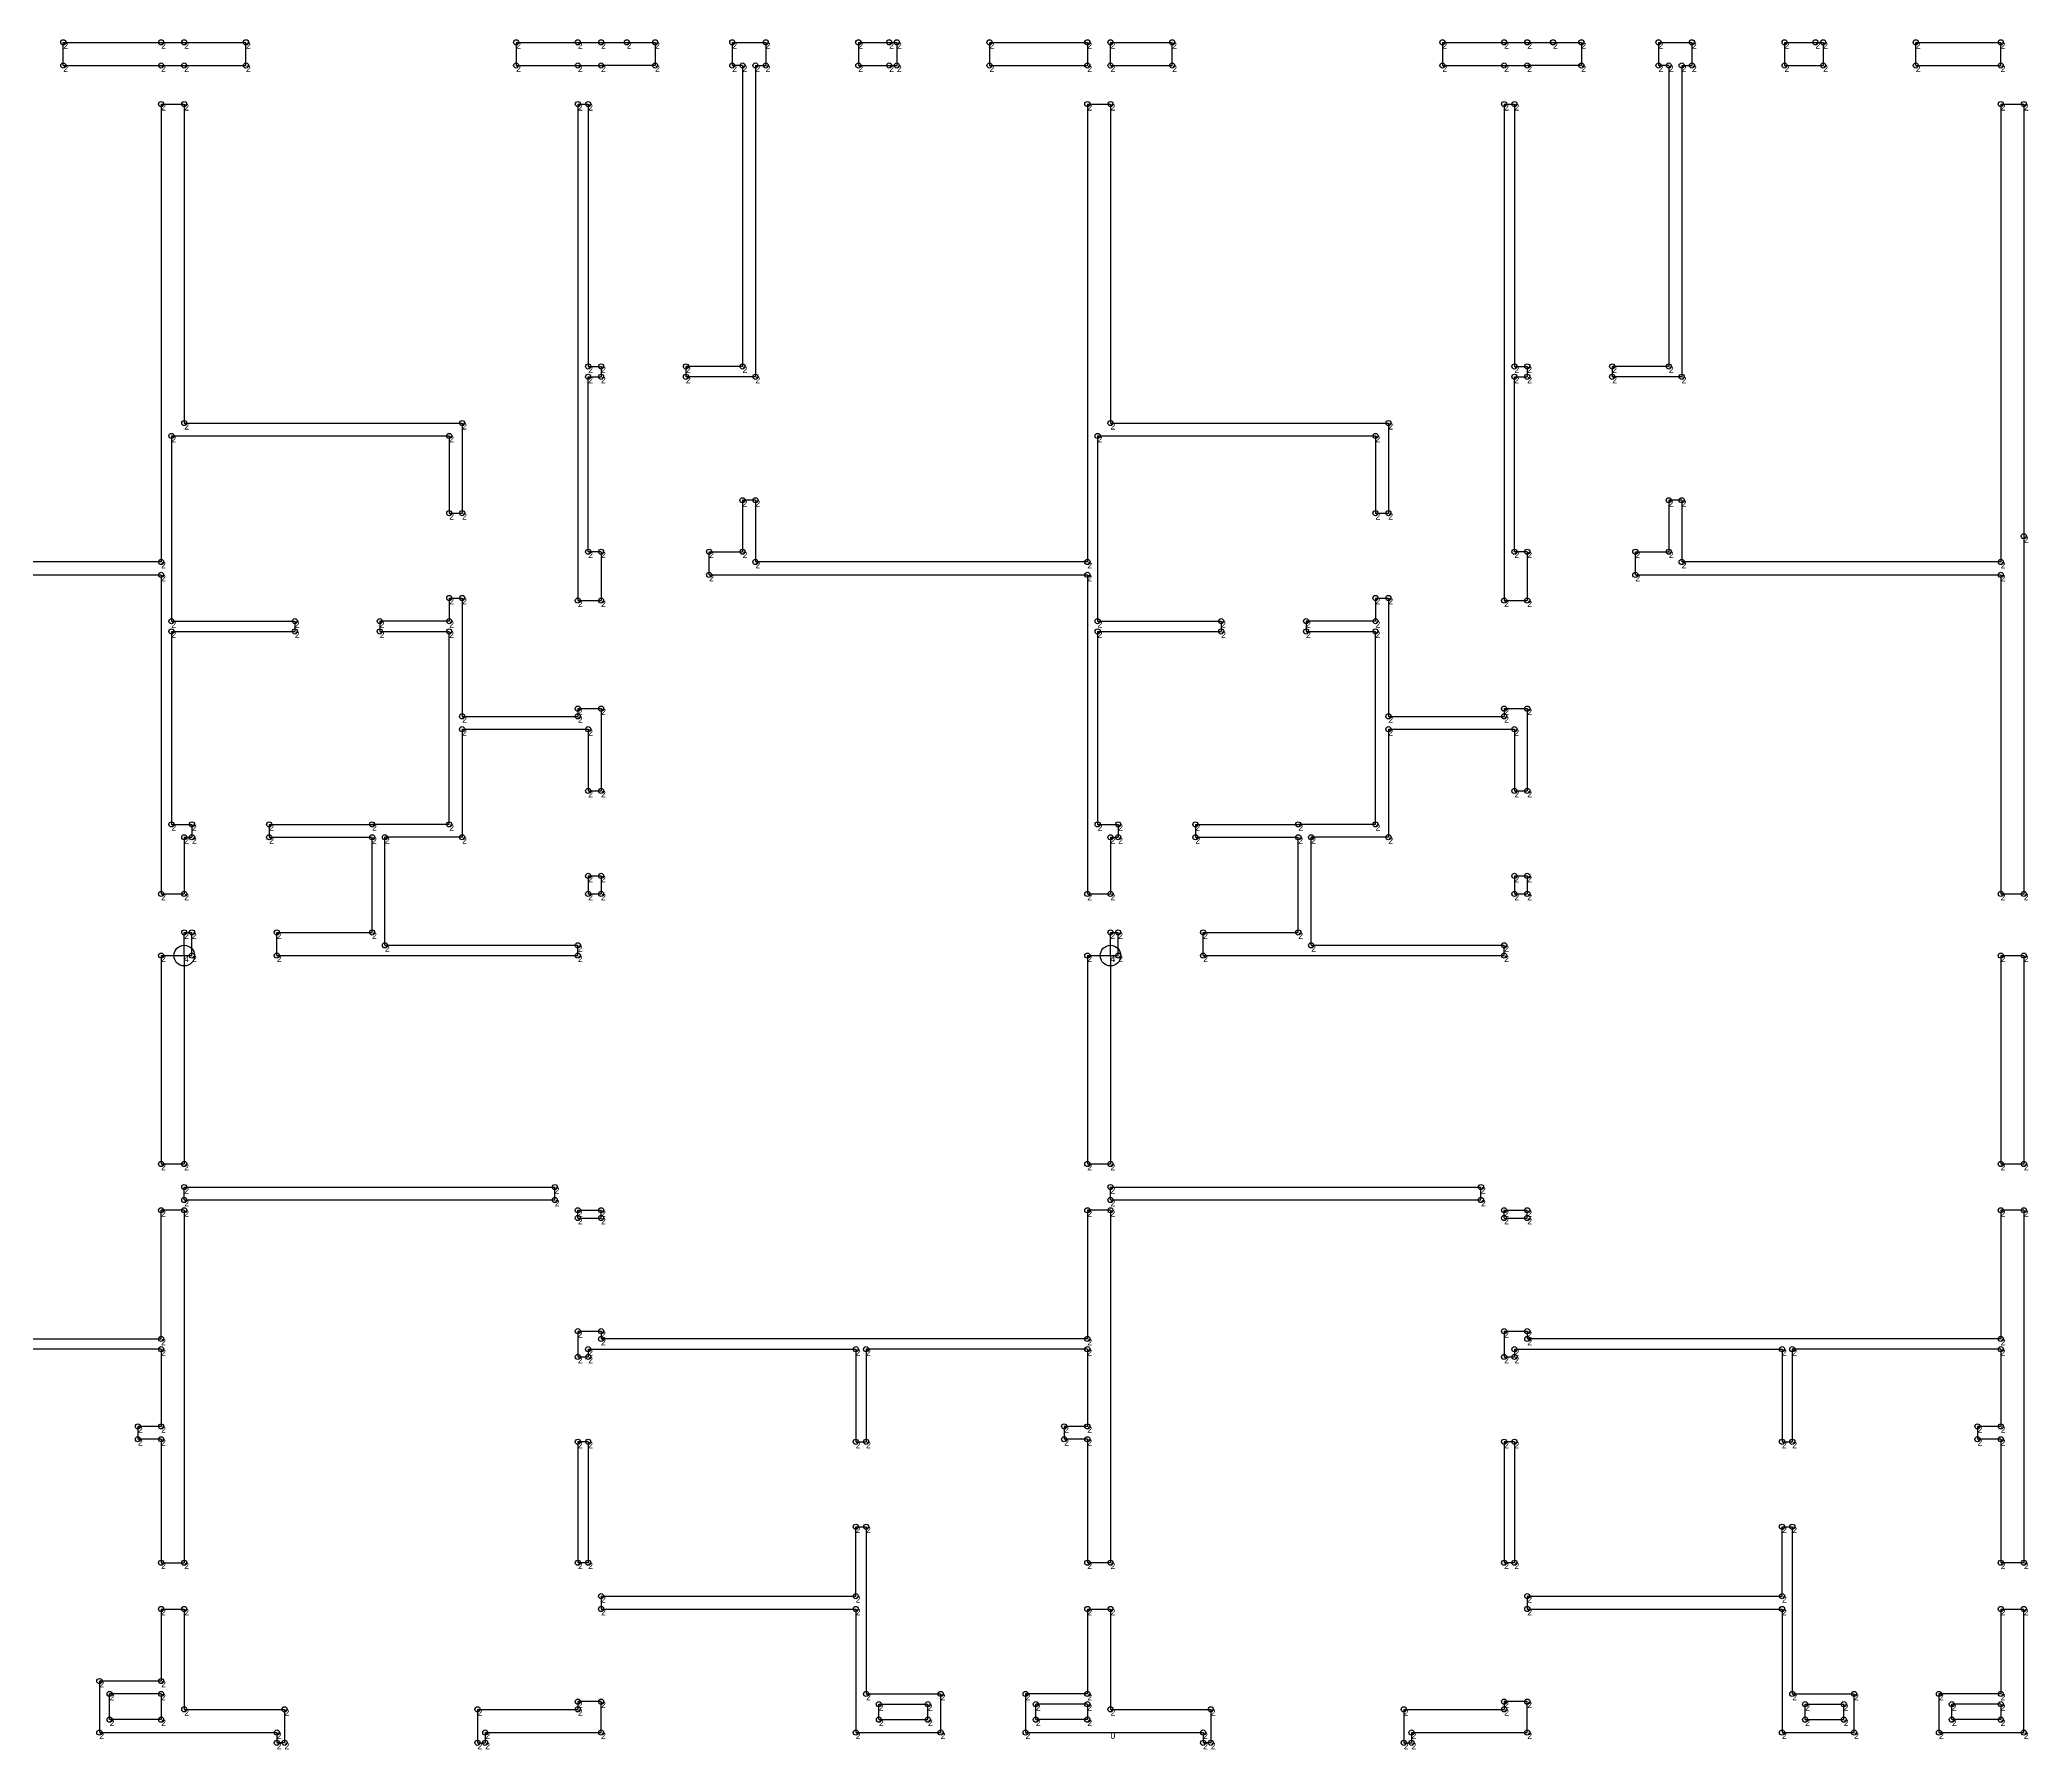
# Model space of a CAD drawing. Header units: metres. Extents: x 233 to 1676, y 438 to 1102.
# Drawn here: x 903 to 1676, y 438 to 1102 of the extents above; entities that cross this region are included whole.
import ezdxf

# ---------------------------------------------------------------- set-up
doc = ezdxf.new("R2010")
doc.units = ezdxf.units.M

msp = doc.modelspace()

# ---------------------------------------------------------------- linework, layer by layer
for p, q in [((912, 1092), (912, 1101)), ((912, 1101), (950, 1101)), ((950, 1101), (959, 1101)), ((959, 1101), (983, 1101)), ((983, 1092), (983, 1101)), ((1088, 1101), (1112, 1101)), ((1088, 1101), (1088, 1092)), ((1112, 1101), (1121, 1101)), ((1121, 1101), (1142, 1101)), ((1131, 1101), (1131, 1101)), ((1142, 1101), (1142, 1092)), ((1172, 1101), (1172, 1092)), ((1172, 1101), (1185, 1101)), ((1185, 1101), (1185, 1092)), ((1221, 1101), (1221, 1092)), ((1221, 1101), (1236, 1101)), ((1233, 1101), (1233, 1101)), ((1236, 1101), (1236, 1092)), ((1272, 1101), (1310, 1101)), ((1272, 1101), (1272, 1092)), ((1310, 1101), (1310, 1092)), ((1319, 1092), (1319, 1101)), ((1319, 1101), (1343, 1101)), ((1343, 1092), (1343, 1101)), ((1448, 1101), (1472, 1101)), ((1448, 1101), (1448, 1092)), ((1472, 1101), (1481, 1101)), ((1481, 1101), (1502, 1101)), ((1491, 1101), (1491, 1101)), ((1502, 1101), (1502, 1092)), ((1532, 1101), (1532, 1092)), ((1532, 1101), (1545, 1101)), ((1545, 1101), (1545, 1092)), ((1581, 1101), (1581, 1092)), ((1581, 1101), (1596, 1101)), ((1593, 1101), (1593, 1101)), ((1596, 1101), (1596, 1092)), ((1632, 1092), (1632, 1101)), ((1632, 1101), (1665, 1101)), ((1665, 1092), (1665, 1101)), ((912, 1092), (950, 1092)), ((950, 1092), (959, 1092)), ((959, 1092), (983, 1092)), ((1088, 1092), (1112, 1092)), ((1112, 1092), (1121, 1092)), ((1142, 1092), (1121, 1092)), ((1176, 1092), (1172, 1092)), ((1176, 1092), (1176, 975)), ((1181, 1092), (1181, 971)), ((1181, 1092), (1185, 1092)), ((1221, 1092), (1236, 1092)), ((1233, 1092), (1233, 1092)), ((1272, 1092), (1310, 1092)), ((1319, 1092), (1343, 1092)), ((1448, 1092), (1472, 1092)), ((1472, 1092), (1481, 1092)), ((1502, 1092), (1481, 1092)), ((1536, 1092), (1532, 1092)), ((1536, 1092), (1536, 975)), ((1541, 1092), (1541, 971)), ((1541, 1092), (1545, 1092)), ((1581, 1092), (1596, 1092)), ((1632, 1092), (1665, 1092)), ((950, 1077), (950, 899)), ((950, 1077), (959, 1077)), ((959, 1077), (959, 953)), ((1112, 1077), (1112, 884)), ((1112, 1077), (1116, 1077)), ((1116, 1077), (1116, 975)), ((1310, 1077), (1310, 899)), ((1310, 1077), (1319, 1077)), ((1319, 1077), (1319, 953)), ((1472, 1077), (1472, 884)), ((1472, 1077), (1476, 1077)), ((1476, 1077), (1476, 975)), ((1665, 1077), (1665, 899)), ((1665, 1077), (1674, 1077)), ((1674, 1077), (1674, 909)), ((1116, 975), (1121, 975)), ((1121, 975), (1121, 971)), ((1176, 975), (1154, 975)), ((1154, 975), (1154, 971)), ((1476, 975), (1481, 975)), ((1481, 975), (1481, 971)), ((1536, 975), (1514, 975)), ((1514, 975), (1514, 971)), ((1116, 903), (1116, 971)), ((1116, 971), (1121, 971)), ((1181, 971), (1154, 971)), ((1476, 903), (1476, 971)), ((1476, 971), (1481, 971)), ((1541, 971), (1514, 971)), ((959, 953), (1067, 953)), ((1067, 953), (1067, 918)), ((1319, 953), (1427, 953)), ((1427, 953), (1427, 918)), ((954, 948), (954, 876)), ((954, 948), (1062, 948)), ((1062, 948), (1062, 918)), ((1314, 948), (1314, 876)), ((1314, 948), (1422, 948)), ((1422, 948), (1422, 918)), ((1181, 923), (1176, 923)), ((1176, 923), (1176, 903)), ((1181, 923), (1181, 899)), ((1541, 923), (1536, 923)), ((1536, 923), (1536, 903)), ((1541, 923), (1541, 899)), ((1062, 918), (1067, 918)), ((1422, 918), (1427, 918)), ((1674, 909), (1674, 770)), ((950, 899), (821, 899)), ((1121, 903), (1116, 903)), ((1121, 903), (1121, 884)), ((1163, 894), (1163, 903)), ((1163, 903), (1176, 903)), ((1310, 899), (1181, 899)), ((1481, 903), (1476, 903)), ((1481, 903), (1481, 884)), ((1523, 894), (1523, 903)), ((1523, 903), (1536, 903)), ((1665, 899), (1541, 899)), ((813, 894), (950, 894)), ((950, 894), (950, 770)), ((1163, 894), (1310, 894)), ((1310, 894), (1310, 770)), ((1523, 894), (1665, 894)), ((1665, 894), (1665, 770)), ((1062, 885), (1062, 876)), ((1062, 885), (1067, 885)), ((1067, 885), (1067, 839)), ((1112, 884), (1121, 884)), ((1422, 885), (1422, 876)), ((1422, 885), (1427, 885)), ((1427, 885), (1427, 839)), ((1472, 884), (1481, 884)), ((954, 876), (1002, 876)), ((1002, 876), (1002, 872)), ((1062, 876), (1035, 876)), ((1035, 876), (1035, 872)), ((1314, 876), (1362, 876)), ((1362, 876), (1362, 872)), ((1422, 876), (1395, 876)), ((1395, 876), (1395, 872)), ((954, 872), (1002, 872)), ((954, 872), (954, 797)), ((1035, 872), (1062, 872)), ((1062, 797), (1062, 872)), ((1314, 872), (1314, 797)), ((1314, 872), (1362, 872)), ((1395, 872), (1422, 872)), ((1422, 797), (1422, 872)), ((1067, 839), (1112, 839)), ((1112, 842), (1112, 839)), ((1112, 842), (1121, 842)), ((1121, 842), (1121, 810)), ((1427, 839), (1472, 839)), ((1472, 842), (1472, 839)), ((1472, 842), (1481, 842)), ((1481, 842), (1481, 810)), ((1067, 834), (1067, 792)), ((1067, 834), (1116, 834)), ((1116, 834), (1116, 810)), ((1427, 834), (1427, 792)), ((1427, 834), (1476, 834)), ((1476, 834), (1476, 810)), ((1116, 810), (1121, 810)), ((1476, 810), (1481, 810)), ((954, 797), (962, 797)), ((962, 797), (962, 792)), ((992, 797), (1032, 797)), ((992, 797), (992, 792)), ((1062, 797), (1032, 797)), ((1314, 797), (1322, 797)), ((1322, 797), (1322, 792)), ((1352, 797), (1392, 797)), ((1352, 797), (1352, 792)), ((1422, 797), (1392, 797)), ((959, 792), (962, 792)), ((959, 792), (959, 770)), ((992, 792), (1032, 792)), ((1032, 755), (1032, 792)), ((1067, 792), (1037, 792)), ((1037, 750), (1037, 792)), ((1319, 792), (1319, 770)), ((1319, 792), (1322, 792)), ((1352, 792), (1392, 792)), ((1392, 755), (1392, 792)), ((1427, 792), (1397, 792)), ((1397, 750), (1397, 792)), ((1116, 777), (1116, 770)), ((1116, 777), (1121, 777)), ((1121, 777), (1121, 770)), ((1476, 777), (1476, 770)), ((1476, 777), (1481, 777)), ((1481, 777), (1481, 770)), ((950, 770), (959, 770)), ((1116, 770), (1121, 770)), ((1310, 770), (1319, 770)), ((1476, 770), (1481, 770)), ((1665, 770), (1674, 770)), ((959, 746), (959, 755)), ((959, 755), (962, 755)), ((962, 746), (962, 755)), ((995, 746), (995, 755)), ((995, 755), (1032, 755)), ((1037, 750), (1112, 750)), ((1112, 746), (1112, 750)), ((1319, 746), (1319, 755)), ((1319, 755), (1322, 755)), ((1322, 746), (1322, 755)), ((1355, 746), (1355, 755)), ((1355, 755), (1392, 755)), ((1397, 750), (1472, 750)), ((1472, 746), (1472, 750)), ((950, 746), (950, 665)), ((950, 746), (959, 746)), ((959, 746), (959, 665)), ((959, 746), (962, 746)), ((995, 746), (1112, 746)), ((1310, 746), (1310, 665)), ((1310, 746), (1319, 746)), ((1319, 746), (1319, 665)), ((1319, 746), (1322, 746)), ((1355, 746), (1472, 746)), ((1665, 746), (1665, 665)), ((1665, 746), (1674, 746)), ((1674, 746), (1674, 665)), ((950, 665), (959, 665)), ((1310, 665), (1319, 665)), ((1665, 665), (1674, 665)), ((959, 651), (959, 656)), ((959, 656), (1103, 656)), ((959, 651), (1103, 651)), ((1103, 651), (1103, 656)), ((1319, 651), (1319, 656)), ((1319, 656), (1463, 656)), ((1319, 651), (1463, 651)), ((1463, 651), (1463, 656)), ((950, 597), (950, 647)), ((959, 647), (950, 647)), ((959, 647), (959, 510)), ((1112, 644), (1112, 647)), ((1112, 647), (1121, 647)), ((1112, 644), (1121, 644)), ((1121, 644), (1121, 647)), ((1319, 647), (1310, 647)), ((1310, 647), (1310, 597)), ((1319, 647), (1319, 510)), ((1472, 644), (1472, 647)), ((1472, 647), (1481, 647)), ((1472, 644), (1481, 644)), ((1481, 644), (1481, 647)), ((1674, 647), (1665, 647)), ((1665, 647), (1665, 597)), ((1674, 647), (1674, 510)), ((761, 597), (950, 597)), ((1112, 600), (1112, 590)), ((1112, 600), (1121, 600)), ((1121, 600), (1121, 597)), ((1310, 597), (1121, 597)), ((1472, 600), (1472, 590)), ((1472, 600), (1481, 600)), ((1481, 600), (1481, 597)), ((1665, 597), (1481, 597)), ((950, 593), (864, 593)), ((950, 593), (950, 563)), ((1112, 590), (1116, 590)), ((1116, 593), (1220, 593)), ((1116, 593), (1116, 590)), ((1220, 593), (1220, 557)), ((1310, 593), (1224, 593)), ((1224, 593), (1224, 557)), ((1310, 593), (1310, 563)), ((1472, 590), (1476, 590)), ((1476, 593), (1580, 593)), ((1476, 593), (1476, 590)), ((1580, 593), (1580, 557)), ((1665, 593), (1584, 593)), ((1584, 593), (1584, 557)), ((1665, 593), (1665, 563)), ((950, 563), (941, 563)), ((941, 563), (941, 558)), ((950, 558), (941, 558)), ((950, 558), (950, 510)), ((1116, 557), (1112, 557)), ((1112, 557), (1112, 510)), ((1116, 557), (1116, 510)), ((1220, 557), (1224, 557)), ((1310, 563), (1301, 563)), ((1301, 563), (1301, 558)), ((1310, 558), (1301, 558)), ((1310, 558), (1310, 510)), ((1476, 557), (1472, 557)), ((1472, 557), (1472, 510)), ((1476, 557), (1476, 510)), ((1580, 557), (1584, 557)), ((1665, 563), (1656, 563)), ((1656, 563), (1656, 558)), ((1665, 558), (1656, 558)), ((1665, 558), (1665, 510)), ((1220, 497), (1220, 524)), ((1220, 524), (1224, 524)), ((1224, 524), (1224, 459)), ((1580, 497), (1580, 524)), ((1580, 524), (1584, 524)), ((1584, 524), (1584, 459)), ((950, 510), (959, 510)), ((1116, 510), (1112, 510)), ((1319, 510), (1310, 510)), ((1476, 510), (1472, 510)), ((1674, 510), (1665, 510)), ((1121, 497), (1220, 497)), ((1121, 497), (1121, 492)), ((1481, 497), (1580, 497)), ((1481, 497), (1481, 492)), ((950, 492), (950, 464)), ((950, 492), (959, 492)), ((959, 492), (959, 453)), ((1121, 492), (1220, 492)), ((1220, 492), (1220, 444)), ((1310, 492), (1310, 459)), ((1310, 492), (1319, 492)), ((1319, 492), (1319, 453)), ((1481, 492), (1580, 492)), ((1580, 492), (1580, 444)), ((1665, 492), (1665, 459)), ((1665, 492), (1674, 492)), ((1674, 444), (1674, 492)), ((950, 464), (926, 464)), ((926, 464), (926, 444)), ((950, 459), (930, 459)), ((930, 449), (930, 459)), ((950, 459), (950, 449)), ((1121, 456), (1112, 456)), ((1112, 456), (1112, 453)), ((1121, 444), (1121, 456)), ((1224, 459), (1253, 459)), ((1253, 444), (1253, 459)), ((1310, 459), (1286, 459)), ((1286, 459), (1286, 444)), ((1481, 456), (1472, 456)), ((1472, 456), (1472, 453)), ((1481, 444), (1481, 456)), ((1584, 459), (1608, 459)), ((1608, 444), (1608, 459)), ((1665, 459), (1641, 459)), ((1641, 459), (1641, 444)), ((950, 449), (930, 449)), ((959, 453), (998, 453)), ((998, 453), (998, 440)), ((1073, 453), (1112, 453)), ((1073, 453), (1073, 440)), ((1229, 449), (1229, 455)), ((1229, 455), (1248, 455)), ((1229, 449), (1248, 449)), ((1248, 449), (1248, 455)), ((1310, 455), (1290, 455)), ((1290, 449), (1290, 455)), ((1310, 449), (1290, 449)), ((1310, 455), (1310, 449)), ((1319, 453), (1358, 453)), ((1358, 453), (1358, 440)), ((1433, 453), (1472, 453)), ((1433, 453), (1433, 440)), ((1589, 449), (1589, 455)), ((1589, 455), (1604, 455)), ((1589, 449), (1604, 449)), ((1604, 449), (1604, 455)), ((1665, 455), (1646, 455)), ((1646, 449), (1646, 455)), ((1665, 449), (1646, 449)), ((1665, 455), (1665, 449)), ((926, 444), (995, 444)), ((995, 444), (995, 440)), ((1076, 444), (1121, 444)), ((1076, 444), (1076, 440)), ((1220, 444), (1253, 444)), ((1286, 444), (1355, 444)), ((1355, 444), (1355, 440)), ((1436, 444), (1481, 444)), ((1436, 444), (1436, 440)), ((1580, 444), (1608, 444)), ((1641, 444), (1674, 444)), ((998, 440), (995, 440)), ((1073, 440), (1076, 440)), ((1358, 440), (1355, 440)), ((1433, 440), (1436, 440))]:
    msp.add_line(p, q)
at = {"layer": 'debug', "color": 5}
for centre, radius in [((912, 1101), 1), ((950, 1101), 1), ((959, 1101), 1), ((983, 1101), 1), ((1088, 1101), 1), ((1112, 1101), 1), ((1121, 1101), 1), ((1131, 1101), 1), ((1142, 1101), 1), ((1172, 1101), 1), ((1185, 1101), 1), ((1221, 1101), 1), ((1233, 1101), 1), ((1236, 1101), 1), ((1272, 1101), 1), ((1310, 1101), 1), ((1319, 1101), 1), ((1343, 1101), 1), ((1448, 1101), 1), ((1472, 1101), 1), ((1481, 1101), 1), ((1491, 1101), 1), ((1502, 1101), 1), ((1532, 1101), 1), ((1545, 1101), 1), ((1581, 1101), 1), ((1593, 1101), 1), ((1596, 1101), 1), ((1632, 1101), 1), ((1665, 1101), 1), ((912, 1092), 1), ((950, 1092), 1), ((959, 1092), 1), ((983, 1092), 1), ((1088, 1092), 1), ((1112, 1092), 1), ((1121, 1092), 1), ((1142, 1092), 1), ((1172, 1092), 1), ((1176, 1092), 1), ((1181, 1092), 1), ((1185, 1092), 1), ((1221, 1092), 1), ((1233, 1092), 1), ((1236, 1092), 1), ((1272, 1092), 1), ((1310, 1092), 1), ((1319, 1092), 1), ((1343, 1092), 1), ((1448, 1092), 1), ((1472, 1092), 1), ((1481, 1092), 1), ((1502, 1092), 1), ((1532, 1092), 1), ((1536, 1092), 1), ((1541, 1092), 1), ((1545, 1092), 1), ((1581, 1092), 1), ((1596, 1092), 1), ((1632, 1092), 1), ((1665, 1092), 1), ((950, 1077), 1), ((959, 1077), 1), ((1112, 1077), 1), ((1116, 1077), 1), ((1310, 1077), 1), ((1319, 1077), 1), ((1472, 1077), 1), ((1476, 1077), 1), ((1665, 1077), 1), ((1674, 1077), 1), ((1116, 975), 1), ((1121, 975), 1), ((1154, 975), 1), ((1176, 975), 1), ((1476, 975), 1), ((1481, 975), 1), ((1514, 975), 1), ((1536, 975), 1), ((1116, 971), 1), ((1121, 971), 1), ((1154, 971), 1), ((1181, 971), 1), ((1476, 971), 1), ((1481, 971), 1), ((1514, 971), 1), ((1541, 971), 1), ((959, 953), 1), ((1067, 953), 1), ((1319, 953), 1), ((1427, 953), 1), ((954, 948), 1), ((1062, 948), 1), ((1314, 948), 1), ((1422, 948), 1), ((1176, 923), 1), ((1181, 923), 1), ((1536, 923), 1), ((1541, 923), 1), ((1062, 918), 1), ((1067, 918), 1), ((1422, 918), 1), ((1427, 918), 1), ((1674, 909), 1), ((950, 899), 1), ((1116, 903), 1), ((1121, 903), 1), ((1163, 903), 1), ((1176, 903), 1), ((1181, 899), 1), ((1310, 899), 1), ((1476, 903), 1), ((1481, 903), 1), ((1523, 903), 1), ((1536, 903), 1), ((1541, 899), 1), ((1665, 899), 1), ((950, 894), 1), ((1163, 894), 1), ((1310, 894), 1), ((1523, 894), 1), ((1665, 894), 1), ((1062, 885), 1), ((1067, 885), 1), ((1112, 884), 1), ((1121, 884), 1), ((1422, 885), 1), ((1427, 885), 1), ((1472, 884), 1), ((1481, 884), 1), ((954, 876), 1), ((1002, 876), 1), ((1035, 876), 1), ((1062, 876), 1), ((1314, 876), 1), ((1362, 876), 1), ((1395, 876), 1), ((1422, 876), 1), ((954, 872), 1), ((1002, 872), 1), ((1035, 872), 1), ((1062, 872), 1), ((1314, 872), 1), ((1362, 872), 1), ((1395, 872), 1), ((1422, 872), 1), ((1112, 842), 1), ((1121, 842), 1), ((1472, 842), 1), ((1481, 842), 1), ((1067, 839), 1), ((1067, 834), 1), ((1112, 839), 1), ((1116, 834), 1), ((1427, 839), 1), ((1427, 834), 1), ((1472, 839), 1), ((1476, 834), 1), ((1116, 810), 1), ((1121, 810), 1), ((1476, 810), 1), ((1481, 810), 1), ((954, 797), 1), ((962, 797), 1), ((992, 797), 1), ((1032, 797), 1), ((1062, 797), 1), ((1314, 797), 1), ((1322, 797), 1), ((1352, 797), 1), ((1392, 797), 1), ((1422, 797), 1), ((959, 792), 1), ((962, 792), 1), ((992, 792), 1), ((1032, 792), 1), ((1037, 792), 1), ((1067, 792), 1), ((1319, 792), 1), ((1322, 792), 1), ((1352, 792), 1), ((1392, 792), 1), ((1397, 792), 1), ((1427, 792), 1), ((1116, 777), 1), ((1121, 777), 1), ((1476, 777), 1), ((1481, 777), 1), ((950, 770), 1), ((959, 770), 1), ((1116, 770), 1), ((1121, 770), 1), ((1310, 770), 1), ((1319, 770), 1), ((1476, 770), 1), ((1481, 770), 1), ((1665, 770), 1), ((1674, 770), 1), ((959, 755), 1), ((962, 755), 1), ((995, 755), 1), ((1032, 755), 1), ((1037, 750), 1), ((1112, 750), 1), ((1319, 755), 1), ((1322, 755), 1), ((1355, 755), 1), ((1392, 755), 1), ((1397, 750), 1), ((1472, 750), 1), ((950, 746), 1), ((962, 746), 1), ((995, 746), 1), ((1112, 746), 1), ((1310, 746), 1), ((1322, 746), 1), ((1355, 746), 1), ((1472, 746), 1), ((1665, 746), 1), ((1674, 746), 1), ((950, 665), 1), ((959, 665), 1), ((1310, 665), 1), ((1319, 665), 1), ((1665, 665), 1), ((1674, 665), 1), ((959, 656), 1), ((1103, 656), 1), ((1319, 656), 1), ((1463, 656), 1), ((959, 651), 1), ((1103, 651), 1), ((1319, 651), 1), ((1463, 651), 1), ((950, 647), 1), ((959, 647), 1), ((1112, 647), 1), ((1112, 644), 1), ((1121, 647), 1), ((1121, 644), 1), ((1310, 647), 1), ((1319, 647), 1), ((1472, 647), 1), ((1472, 644), 1), ((1481, 647), 1), ((1481, 644), 1), ((1665, 647), 1), ((1674, 647), 1), ((950, 597), 1), ((1112, 600), 1), ((1121, 600), 1), ((1121, 597), 1), ((1310, 597), 1), ((1472, 600), 1), ((1481, 600), 1), ((1481, 597), 1), ((1665, 597), 1), ((950, 593), 1), ((1112, 590), 1), ((1116, 593), 1), ((1116, 590), 1), ((1220, 593), 1), ((1224, 593), 1), ((1310, 593), 1), ((1472, 590), 1), ((1476, 593), 1), ((1476, 590), 1), ((1580, 593), 1), ((1584, 593), 1), ((1665, 593), 1), ((941, 563), 1), ((941, 558), 1), ((950, 563), 1), ((950, 558), 1), ((1112, 557), 1), ((1116, 557), 1), ((1220, 557), 1), ((1224, 557), 1), ((1301, 563), 1), ((1301, 558), 1), ((1310, 563), 1), ((1310, 558), 1), ((1472, 557), 1), ((1476, 557), 1), ((1580, 557), 1), ((1584, 557), 1), ((1656, 563), 1), ((1656, 558), 1), ((1665, 563), 1), ((1665, 558), 1), ((1220, 524), 1), ((1224, 524), 1), ((1580, 524), 1), ((1584, 524), 1), ((950, 510), 1), ((959, 510), 1), ((1112, 510), 1), ((1116, 510), 1), ((1310, 510), 1), ((1319, 510), 1), ((1472, 510), 1), ((1476, 510), 1), ((1665, 510), 1), ((1674, 510), 1), ((1121, 497), 1), ((1220, 497), 1), ((1481, 497), 1), ((1580, 497), 1), ((950, 492), 1), ((959, 492), 1), ((1121, 492), 1), ((1220, 492), 1), ((1310, 492), 1), ((1319, 492), 1), ((1481, 492), 1), ((1580, 492), 1), ((1665, 492), 1), ((1674, 492), 1), ((926, 464), 1), ((950, 464), 1), ((930, 459), 1), ((950, 459), 1), ((1112, 456), 1), ((1121, 456), 1), ((1224, 459), 1), ((1229, 455), 1), ((1248, 455), 1), ((1253, 459), 1), ((1286, 459), 1), ((1290, 455), 1), ((1310, 459), 1), ((1310, 455), 1), ((1472, 456), 1), ((1481, 456), 1), ((1584, 459), 1), ((1589, 455), 1), ((1604, 455), 1), ((1608, 459), 1), ((1641, 459), 1), ((1646, 455), 1), ((1665, 459), 1), ((1665, 455), 1), ((930, 449), 1), ((950, 449), 1), ((959, 453), 1), ((998, 453), 1), ((1073, 453), 1), ((1112, 453), 1), ((1229, 449), 1), ((1248, 449), 1), ((1290, 449), 1), ((1310, 449), 1), ((1319, 453), 1), ((1358, 453), 1), ((1433, 453), 1), ((1472, 453), 1), ((1589, 449), 1), ((1604, 449), 1), ((1646, 449), 1), ((1665, 449), 1), ((926, 444), 1), ((995, 444), 1), ((995, 440), 1), ((998, 440), 1), ((1073, 440), 1), ((1076, 444), 1), ((1076, 440), 1), ((1121, 444), 1), ((1220, 444), 1), ((1253, 444), 1), ((1286, 444), 1), ((1319, 444), 0), ((1355, 444), 1), ((1355, 440), 1), ((1358, 440), 1), ((1433, 440), 1), ((1436, 444), 1), ((1436, 440), 1), ((1481, 444), 1), ((1580, 444), 1), ((1608, 444), 1), ((1641, 444), 1), ((1674, 444), 1)]:
    msp.add_circle(centre, radius, dxfattribs=at)
at = {"layer": 'debug', "color": 4}
for centre in [(959, 746), (1319, 746)]:
    msp.add_circle(centre, 4, dxfattribs=at)

# ---------------------------------------------------------------- texts
at = {"layer": 'debug', "char_height": 2.5, "attachment_point": 1}
for s, insert in [('2', (912, 1101)), ('2', (950, 1101)), ('2', (959, 1101)), ('2', (983, 1101)), ('2', (1088, 1101)), ('2', (1112, 1101)), ('2', (1121, 1101)), ('2', (1131, 1101)), ('2', (1142, 1101)), ('2', (1172, 1101)), ('2', (1185, 1101)), ('2', (1221, 1101)), ('2', (1233, 1101)), ('2', (1236, 1101)), ('2', (1272, 1101)), ('2', (1310, 1101)), ('2', (1319, 1101)), ('2', (1343, 1101)), ('2', (1448, 1101)), ('2', (1472, 1101)), ('2', (1481, 1101)), ('2', (1491, 1101)), ('2', (1502, 1101)), ('2', (1532, 1101)), ('2', (1545, 1101)), ('2', (1581, 1101)), ('2', (1593, 1101)), ('2', (1596, 1101)), ('2', (1632, 1101)), ('2', (1665, 1101)), ('2', (912, 1092)), ('2', (950, 1092)), ('2', (959, 1092)), ('2', (983, 1092)), ('2', (1088, 1092)), ('2', (1112, 1092)), ('2', (1121, 1092)), ('2', (1142, 1092)), ('2', (1172, 1092)), ('2', (1176, 1092)), ('2', (1181, 1092)), ('2', (1185, 1092)), ('2', (1221, 1092)), ('2', (1233, 1092)), ('2', (1236, 1092)), ('2', (1272, 1092)), ('2', (1310, 1092)), ('2', (1319, 1092)), ('2', (1343, 1092)), ('2', (1448, 1092)), ('2', (1472, 1092)), ('2', (1481, 1092)), ('2', (1502, 1092)), ('2', (1532, 1092)), ('2', (1536, 1092)), ('2', (1541, 1092)), ('2', (1545, 1092)), ('2', (1581, 1092)), ('2', (1596, 1092)), ('2', (1632, 1092)), ('2', (1665, 1092)), ('2', (950, 1077)), ('2', (959, 1077)), ('2', (1112, 1077)), ('2', (1116, 1077)), ('2', (1310, 1077)), ('2', (1319, 1077)), ('2', (1472, 1077)), ('2', (1476, 1077)), ('2', (1665, 1077)), ('2', (1674, 1077)), ('2', (1116, 975)), ('2', (1121, 975)), ('2', (1154, 975)), ('2', (1176, 975)), ('2', (1476, 975)), ('2', (1481, 975)), ('2', (1514, 975)), ('2', (1536, 975)), ('2', (1116, 971)), ('2', (1121, 971)), ('2', (1154, 971)), ('2', (1181, 971)), ('2', (1476, 971)), ('2', (1481, 971)), ('2', (1514, 971)), ('2', (1541, 971)), ('2', (959, 953)), ('2', (1067, 953)), ('2', (1319, 953)), ('2', (1427, 953)), ('2', (954, 948)), ('2', (1062, 948)), ('2', (1314, 948)), ('2', (1422, 948)), ('2', (1176, 923)), ('2', (1181, 923)), ('2', (1536, 923)), ('2', (1541, 923)), ('2', (1062, 918)), ('2', (1067, 918)), ('2', (1422, 918)), ('2', (1427, 918)), ('2', (1674, 909)), ('2', (950, 899)), ('2', (1116, 903)), ('2', (1121, 903)), ('2', (1163, 903)), ('2', (1176, 903)), ('2', (1181, 899)), ('2', (1310, 899)), ('2', (1476, 903)), ('2', (1481, 903)), ('2', (1523, 903)), ('2', (1536, 903)), ('2', (1541, 899)), ('2', (1665, 899)), ('2', (950, 894)), ('2', (1163, 894)), ('2', (1310, 894)), ('2', (1523, 894)), ('2', (1665, 894)), ('2', (1062, 885)), ('2', (1067, 885)), ('2', (1112, 884)), ('2', (1121, 884)), ('2', (1422, 885)), ('2', (1427, 885)), ('2', (1472, 884)), ('2', (1481, 884)), ('2', (954, 876)), ('2', (1002, 876)), ('2', (1035, 876)), ('2', (1062, 876)), ('2', (1314, 876)), ('2', (1362, 876)), ('2', (1395, 876)), ('2', (1422, 876)), ('2', (954, 872)), ('2', (1002, 872)), ('2', (1035, 872)), ('2', (1062, 872)), ('2', (1314, 872)), ('2', (1362, 872)), ('2', (1395, 872)), ('2', (1422, 872)), ('2', (1067, 839)), ('2', (1112, 842)), ('2', (1112, 839)), ('2', (1121, 842)), ('2', (1427, 839)), ('2', (1472, 842)), ('2', (1472, 839)), ('2', (1481, 842)), ('2', (1067, 834)), ('2', (1116, 834)), ('2', (1427, 834)), ('2', (1476, 834)), ('2', (1116, 810)), ('2', (1121, 810)), ('2', (1476, 810)), ('2', (1481, 810)), ('2', (954, 797)), ('2', (962, 797)), ('2', (992, 797)), ('2', (1032, 797)), ('2', (1062, 797)), ('2', (1314, 797)), ('2', (1322, 797)), ('2', (1352, 797)), ('2', (1392, 797)), ('2', (1422, 797)), ('2', (959, 792)), ('2', (962, 792)), ('2', (992, 792)), ('2', (1032, 792)), ('2', (1037, 792)), ('2', (1067, 792)), ('2', (1319, 792)), ('2', (1322, 792)), ('2', (1352, 792)), ('2', (1392, 792)), ('2', (1397, 792)), ('2', (1427, 792)), ('2', (1116, 777)), ('2', (1121, 777)), ('2', (1476, 777)), ('2', (1481, 777)), ('2', (950, 770)), ('2', (959, 770)), ('2', (1116, 770)), ('2', (1121, 770)), ('2', (1310, 770)), ('2', (1319, 770)), ('2', (1476, 770)), ('2', (1481, 770)), ('2', (1665, 770)), ('2', (1674, 770)), ('2', (959, 755)), ('2', (962, 755)), ('2', (995, 755)), ('2', (1032, 755)), ('2', (1037, 750)), ('2', (1112, 750)), ('2', (1319, 755)), ('2', (1322, 755)), ('2', (1355, 755)), ('2', (1392, 755)), ('2', (1397, 750)), ('2', (1472, 750)), ('2', (950, 746)), ('4', (959, 746)), ('2', (962, 746)), ('2', (995, 746)), ('2', (1112, 746)), ('2', (1310, 746)), ('4', (1319, 746)), ('2', (1322, 746)), ('2', (1355, 746)), ('2', (1472, 746)), ('2', (1665, 746)), ('2', (1674, 746)), ('2', (950, 665)), ('2', (959, 665)), ('2', (1310, 665)), ('2', (1319, 665)), ('2', (1665, 665)), ('2', (1674, 665)), ('2', (959, 656)), ('2', (959, 651)), ('2', (1103, 656)), ('2', (1103, 651)), ('2', (1319, 656)), ('2', (1319, 651)), ('2', (1463, 656)), ('2', (1463, 651)), ('2', (950, 647)), ('2', (959, 647)), ('2', (1112, 647)), ('2', (1112, 644)), ('2', (1121, 647)), ('2', (1121, 644)), ('2', (1310, 647)), ('2', (1319, 647)), ('2', (1472, 647)), ('2', (1472, 644)), ('2', (1481, 647)), ('2', (1481, 644)), ('2', (1665, 647)), ('2', (1674, 647)), ('2', (950, 597)), ('2', (1112, 600)), ('2', (1121, 600)), ('2', (1121, 597)), ('2', (1310, 597)), ('2', (1472, 600)), ('2', (1481, 600)), ('2', (1481, 597)), ('2', (1665, 597)), ('2', (950, 593)), ('2', (1112, 590)), ('2', (1116, 593)), ('2', (1116, 590)), ('2', (1220, 593)), ('2', (1224, 593)), ('2', (1310, 593)), ('2', (1472, 590)), ('2', (1476, 593)), ('2', (1476, 590)), ('2', (1580, 593)), ('2', (1584, 593)), ('2', (1665, 593)), ('2', (941, 563)), ('2', (941, 558)), ('2', (950, 563)), ('2', (950, 558)), ('2', (1112, 557)), ('2', (1116, 557)), ('2', (1220, 557)), ('2', (1224, 557)), ('2', (1301, 563)), ('2', (1301, 558)), ('2', (1310, 563)), ('2', (1310, 558)), ('2', (1472, 557)), ('2', (1476, 557)), ('2', (1580, 557)), ('2', (1584, 557)), ('2', (1656, 563)), ('2', (1656, 558)), ('2', (1665, 563)), ('2', (1665, 558)), ('2', (1220, 524)), ('2', (1224, 524)), ('2', (1580, 524)), ('2', (1584, 524)), ('2', (950, 510)), ('2', (959, 510)), ('2', (1112, 510)), ('2', (1116, 510)), ('2', (1310, 510)), ('2', (1319, 510)), ('2', (1472, 510)), ('2', (1476, 510)), ('2', (1665, 510)), ('2', (1674, 510)), ('2', (1121, 497)), ('2', (1220, 497)), ('2', (1481, 497)), ('2', (1580, 497)), ('2', (950, 492)), ('2', (959, 492)), ('2', (1121, 492)), ('2', (1220, 492)), ('2', (1310, 492)), ('2', (1319, 492)), ('2', (1481, 492)), ('2', (1580, 492)), ('2', (1665, 492)), ('2', (1674, 492)), ('2', (926, 464)), ('2', (950, 464)), ('2', (930, 459)), ('2', (950, 459)), ('2', (1112, 456)), ('2', (1121, 456)), ('2', (1224, 459)), ('2', (1253, 459)), ('2', (1286, 459)), ('2', (1310, 459)), ('2', (1472, 456)), ('2', (1481, 456)), ('2', (1584, 459)), ('2', (1608, 459)), ('2', (1641, 459)), ('2', (1665, 459)), ('2', (930, 449)), ('2', (950, 449)), ('2', (959, 453)), ('2', (998, 453)), ('2', (1073, 453)), ('2', (1112, 453)), ('2', (1229, 455)), ('2', (1229, 449)), ('2', (1248, 455)), ('2', (1248, 449)), ('2', (1290, 455)), ('2', (1290, 449)), ('2', (1310, 455)), ('2', (1310, 449)), ('2', (1319, 453)), ('2', (1358, 453)), ('2', (1433, 453)), ('2', (1472, 453)), ('2', (1589, 455)), ('2', (1589, 449)), ('2', (1604, 455)), ('2', (1604, 449)), ('2', (1646, 455)), ('2', (1646, 449)), ('2', (1665, 455)), ('2', (1665, 449)), ('2', (926, 444)), ('2', (995, 444)), ('2', (1076, 444)), ('2', (1121, 444)), ('2', (1220, 444)), ('2', (1253, 444)), ('2', (1286, 444)), ('0', (1319, 444)), ('2', (1355, 444)), ('2', (1436, 444)), ('2', (1481, 444)), ('2', (1580, 444)), ('2', (1608, 444)), ('2', (1641, 444)), ('2', (1674, 444)), ('2', (995, 440)), ('2', (998, 440)), ('2', (1073, 440)), ('2', (1076, 440)), ('2', (1355, 440)), ('2', (1358, 440)), ('2', (1433, 440)), ('2', (1436, 440))]:
    msp.add_mtext(s, dxfattribs=dict(at, insert=insert))

doc.saveas('drawing.dxf')
